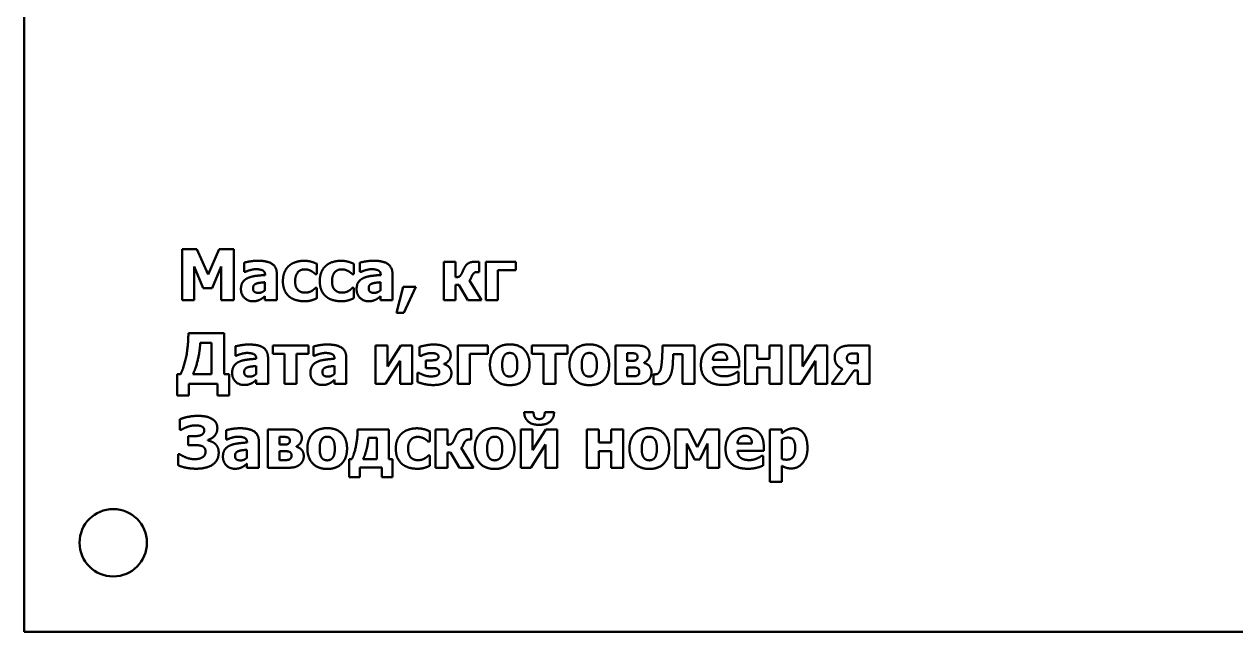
# Model space of a CAD drawing. Header units: millimetres. Extents: x 0 to 25230, y 0 to 17820.
# Drawn here: x 14855 to 15570, y 2191 to 2550 of the extents above; entities that cross this region are included whole.
import ezdxf

# ---------------------------------------------------------------- set-up
doc = ezdxf.new("R2010")
doc.units = ezdxf.units.MM
doc.header["$LTSCALE"] = 30
doc.layers.add('Видимый контур (ГОСТ)', color=7, linetype='Continuous', lineweight=50)

msp = doc.modelspace()

# ---------------------------------------------------------------- linework, layer by layer
at = {"layer": 'Видимый контур (ГОСТ)'}
for p, q in [((14855.299, 2941.356), (14855.299, 2191.356)), ((14948.411, 2416.874), (14957.09, 2416.874)), ((14948.411, 2386.874), (14948.411, 2416.874)), ((14957.09, 2416.874), (14963.752, 2402.068)), ((14963.752, 2402.068), (14970.364, 2416.874)), ((14970.364, 2416.874), (14979.043, 2416.874)), ((14979.043, 2416.874), (14979.043, 2386.874)), ((14985.048, 2403.551), (14985.048, 2409.021)), ((15053.265, 2403.551), (15053.265, 2409.021)), ((15102.739, 2409.507), (15109.789, 2409.507)), ((15102.739, 2386.874), (15102.739, 2409.507)), ((15109.789, 2409.507), (15109.789, 2400.415)), ((15123.719, 2409.507), (15123.719, 2403.478)), ((15127.609, 2409.507), (15145.283, 2409.507)), ((15127.609, 2386.874), (15127.609, 2409.507)), ((15145.283, 2409.507), (15145.283, 2404.548)), ((14955.51, 2406.76), (14955.51, 2386.874)), ((14960.956, 2393.924), (14955.51, 2406.76)), ((14971.556, 2406.76), (14966.11, 2393.924)), ((14971.556, 2386.874), (14971.556, 2406.76)), ((14985.656, 2403.551), (14985.048, 2403.551)), ((14997.374, 2401.728), (14997.374, 2401.849)), ((15004.327, 2402.263), (15004.327, 2386.874)), ((15027.957, 2402.263), (15027.058, 2402.263)), ((15027.957, 2408.292), (15027.957, 2402.263)), ((15049.716, 2402.263), (15048.816, 2402.263)), ((15049.716, 2408.292), (15049.716, 2402.263)), ((15053.873, 2403.551), (15053.265, 2403.551)), ((15065.591, 2401.728), (15065.591, 2401.849)), ((15072.544, 2402.263), (15072.544, 2386.874)), ((15123.719, 2403.478), (15122.358, 2403.478)), ((15134.659, 2404.548), (15134.659, 2386.874)), ((15145.283, 2404.548), (15134.659, 2404.548)), ((14997.325, 2392.781), (14997.325, 2397.473)), ((15065.543, 2392.781), (15065.543, 2397.473)), ((15074.975, 2379.434), (15078.938, 2394.799)), ((15078.938, 2394.799), (15086.329, 2394.799)), ((15086.329, 2394.799), (15079.278, 2379.434)), ((15109.789, 2395.844), (15109.789, 2386.874)), ((15111.612, 2395.844), (15109.789, 2395.844)), ((15116.961, 2386.874), (15111.612, 2395.844)), ((15117.885, 2398.519), (15125.081, 2386.874)), ((14966.11, 2393.924), (14960.956, 2393.924)), ((14997.325, 2386.874), (14997.325, 2389.28)), ((15027.058, 2394.07), (15027.957, 2394.07)), ((15027.957, 2394.07), (15027.957, 2388.016)), ((15048.816, 2394.07), (15049.716, 2394.07)), ((15049.716, 2394.07), (15049.716, 2388.016)), ((15065.543, 2386.874), (15065.543, 2389.28)), ((14955.51, 2386.874), (14948.411, 2386.874)), ((14979.043, 2386.874), (14971.556, 2386.874)), ((15004.327, 2386.874), (14997.325, 2386.874)), ((15072.544, 2386.874), (15065.543, 2386.874)), ((15109.789, 2386.874), (15102.739, 2386.874)), ((15125.081, 2386.874), (15116.961, 2386.874)), ((15134.659, 2386.874), (15127.609, 2386.874)), ((15079.278, 2379.434), (15074.975, 2379.434)), ((14952.131, 2367.479), (14973.306, 2367.479)), ((14973.306, 2367.479), (14973.306, 2343.241)), ((14965.769, 2361.766), (14959.181, 2361.766)), ((14965.769, 2343.241), (14965.769, 2361.766)), ((14979.846, 2354.157), (14979.846, 2359.627)), ((15001.872, 2360.113), (15022.925, 2360.113)), ((15001.872, 2355.202), (15001.872, 2360.113)), ((15022.925, 2360.113), (15022.925, 2355.202)), ((15026.013, 2354.157), (15026.013, 2359.627)), ((15062.601, 2360.113), (15069.53, 2360.113)), ((15062.601, 2337.479), (15062.601, 2360.113)), ((15069.53, 2347.812), (15077.455, 2360.113)), ((15069.53, 2360.113), (15069.53, 2347.812)), ((15077.455, 2360.113), (15084.092, 2360.113)), ((15084.092, 2360.113), (15084.092, 2337.479)), ((15088.492, 2353.987), (15088.492, 2359.359)), ((15111.126, 2360.113), (15128.8, 2360.113)), ((15111.126, 2337.479), (15111.126, 2360.113)), ((15128.8, 2360.113), (15128.8, 2355.154)), ((15154.667, 2360.113), (15175.721, 2360.113)), ((15154.667, 2355.202), (15154.667, 2360.113)), ((15175.721, 2360.113), (15175.721, 2355.202)), ((15204.068, 2360.113), (15215.883, 2360.113)), ((15204.068, 2337.479), (15204.068, 2360.113)), ((15231.88, 2360.113), (15250.745, 2360.113)), ((15250.745, 2360.113), (15250.745, 2337.479)), ((15280.648, 2360.113), (15287.698, 2360.113)), ((15280.648, 2337.479), (15280.648, 2360.113)), ((15287.698, 2360.113), (15287.698, 2352.285)), ((15294.992, 2360.113), (15302.042, 2360.113)), ((15294.992, 2352.285), (15294.992, 2360.113)), ((15302.042, 2360.113), (15302.042, 2337.479)), ((15307.439, 2360.113), (15314.368, 2360.113)), ((15307.439, 2337.479), (15307.439, 2360.113)), ((15314.368, 2347.812), (15322.293, 2360.113)), ((15314.368, 2360.113), (15314.368, 2347.812)), ((15322.293, 2360.113), (15328.93, 2360.113)), ((15328.93, 2360.113), (15328.93, 2337.479)), ((15342.107, 2360.113), (15354.043, 2360.113)), ((15354.043, 2360.113), (15354.043, 2337.479)), ((14980.453, 2354.157), (14979.846, 2354.157)), ((14992.171, 2352.334), (14992.171, 2352.455)), ((14999.124, 2352.868), (14999.124, 2337.479)), ((15008.873, 2355.202), (15001.872, 2355.202)), ((15008.873, 2337.479), (15008.873, 2355.202)), ((15015.923, 2355.202), (15015.923, 2337.479)), ((15022.925, 2355.202), (15015.923, 2355.202)), ((15026.62, 2354.157), (15026.013, 2354.157)), ((15038.338, 2352.334), (15038.338, 2352.455)), ((15045.291, 2352.868), (15045.291, 2337.479)), ((15089.246, 2353.987), (15088.492, 2353.987)), ((15118.176, 2355.154), (15118.176, 2337.479)), ((15128.8, 2355.154), (15118.176, 2355.154)), ((15161.669, 2355.202), (15154.667, 2355.202)), ((15161.669, 2337.479), (15161.669, 2355.202)), ((15168.719, 2355.202), (15168.719, 2337.479)), ((15175.721, 2355.202), (15168.719, 2355.202)), ((15213.987, 2355.616), (15211.069, 2355.616)), ((15211.069, 2355.616), (15211.069, 2351.094)), ((15243.695, 2355.129), (15238.152, 2355.129)), ((15243.695, 2337.479), (15243.695, 2355.129)), ((15261.515, 2351.701), (15270.073, 2351.701)), ((15287.698, 2352.285), (15294.992, 2352.285)), ((15346.993, 2355.421), (15343.76, 2355.421)), ((15346.993, 2349.757), (15346.993, 2355.421)), ((14992.123, 2343.387), (14992.123, 2348.079)), ((15038.29, 2343.387), (15038.29, 2348.079)), ((15077.163, 2351.215), (15068.509, 2337.479)), ((15077.163, 2337.479), (15077.163, 2351.215)), ((15092.309, 2351.385), (15094.327, 2351.385)), ((15092.309, 2346.888), (15092.309, 2351.385)), ((15094.959, 2346.888), (15092.309, 2346.888)), ((15102.909, 2349.343), (15102.909, 2349.149)), ((15211.069, 2351.094), (15214.108, 2351.094)), ((15214.862, 2347.204), (15211.069, 2347.204)), ((15211.069, 2347.204), (15211.069, 2342.001)), ((15220.988, 2350.073), (15220.988, 2349.854)), ((15277.026, 2347.447), (15261.539, 2347.447)), ((15275.859, 2344.578), (15276.612, 2344.578)), ((15276.612, 2344.578), (15276.612, 2338.744)), ((15277.026, 2350), (15277.026, 2347.447)), ((15287.698, 2347.18), (15287.698, 2337.479)), ((15294.992, 2347.18), (15287.698, 2347.18)), ((15294.992, 2337.479), (15294.992, 2347.18)), ((15322.001, 2351.215), (15313.346, 2337.479)), ((15322.001, 2337.479), (15322.001, 2351.215)), ((15331.58, 2337.479), (15338.047, 2346.329)), ((15344.902, 2345.332), (15339.457, 2337.479)), ((15343.881, 2349.757), (15346.993, 2349.757)), ((15346.993, 2345.332), (15344.902, 2345.332)), ((15346.993, 2337.479), (15346.993, 2345.332)), ((14945.543, 2343.241), (14947.56, 2343.241)), ((14945.543, 2330.599), (14945.543, 2343.241)), ((14952.423, 2337.577), (14952.423, 2330.599)), ((14969.246, 2337.577), (14952.423, 2337.577)), ((14954.854, 2343.241), (14965.769, 2343.241)), ((14969.246, 2330.599), (14969.246, 2337.577)), ((14973.306, 2343.241), (14976.126, 2343.241)), ((14976.126, 2343.241), (14976.126, 2330.599)), ((14992.123, 2337.479), (14992.123, 2339.886)), ((14999.124, 2337.479), (14992.123, 2337.479)), ((15015.923, 2337.479), (15008.873, 2337.479)), ((15038.29, 2337.479), (15038.29, 2339.886)), ((15045.291, 2337.479), (15038.29, 2337.479)), ((15068.509, 2337.479), (15062.601, 2337.479)), ((15084.092, 2337.479), (15077.163, 2337.479)), ((15087.374, 2344.043), (15088.128, 2344.043)), ((15087.374, 2338.598), (15087.374, 2344.043)), ((15118.176, 2337.479), (15111.126, 2337.479)), ((15168.719, 2337.479), (15161.669, 2337.479)), ((15216.466, 2337.479), (15204.068, 2337.479)), ((15211.069, 2342.001), (15214.983, 2342.001)), ((15226.556, 2343.193), (15226.75, 2343.193)), ((15226.556, 2337.479), (15226.556, 2343.193)), ((15250.745, 2337.479), (15243.695, 2337.479)), ((15287.698, 2337.479), (15280.648, 2337.479)), ((15302.042, 2337.479), (15294.992, 2337.479)), ((15313.346, 2337.479), (15307.439, 2337.479)), ((15328.93, 2337.479), (15322.001, 2337.479)), ((15339.457, 2337.479), (15331.58, 2337.479)), ((15354.043, 2337.479), (15346.993, 2337.479)), ((14952.423, 2330.599), (14945.543, 2330.599)), ((14976.126, 2330.599), (14969.246, 2330.599)), ((14947.147, 2310.451), (14947.147, 2316.699)), ((15150.267, 2320.759), (15155.761, 2320.759)), ((15162.374, 2320.759), (15167.868, 2320.759)), ((14947.852, 2310.451), (14947.147, 2310.451)), ((14974.424, 2304.763), (14974.424, 2310.233)), ((14998.93, 2310.719), (15010.745, 2310.719)), ((14998.93, 2288.085), (14998.93, 2310.719)), ((15051.953, 2310.719), (15070.356, 2310.719)), ((15070.356, 2310.719), (15070.356, 2293.166)), ((15094.57, 2309.503), (15094.57, 2303.474)), ((15097.925, 2310.719), (15104.975, 2310.719)), ((15097.925, 2288.085), (15097.925, 2310.719)), ((15104.975, 2310.719), (15104.975, 2301.627)), ((15118.906, 2310.719), (15118.906, 2304.69)), ((15148.249, 2310.719), (15155.178, 2310.719)), ((15148.249, 2288.085), (15148.249, 2310.719)), ((15155.178, 2298.417), (15163.103, 2310.719)), ((15155.178, 2310.719), (15155.178, 2298.417)), ((15163.103, 2310.719), (15169.74, 2310.719)), ((15169.74, 2310.719), (15169.74, 2288.085)), ((15187.22, 2310.719), (15194.27, 2310.719)), ((15187.22, 2288.085), (15187.22, 2310.719)), ((15194.27, 2310.719), (15194.27, 2302.891)), ((15201.564, 2310.719), (15208.614, 2310.719)), ((15201.564, 2302.891), (15201.564, 2310.719)), ((15208.614, 2310.719), (15208.614, 2288.085)), ((15239.465, 2310.719), (15247.147, 2310.719)), ((15239.465, 2288.085), (15239.465, 2310.719)), ((15247.147, 2310.719), (15252.374, 2300.241)), ((15252.374, 2300.241), (15257.601, 2310.719)), ((15257.601, 2310.719), (15265.283, 2310.719)), ((15265.283, 2310.719), (15265.283, 2288.085)), ((15295.186, 2310.719), (15302.236, 2310.719)), ((15295.186, 2279.795), (15295.186, 2310.719)), ((15302.236, 2310.719), (15302.236, 2308.336)), ((14951.936, 2306.732), (14956.045, 2306.732)), ((14951.936, 2301.383), (14951.936, 2306.732)), ((14963.557, 2304.495), (14963.557, 2304.204)), ((14975.032, 2304.763), (14974.424, 2304.763)), ((14986.75, 2302.939), (14986.75, 2303.061)), ((14993.703, 2303.474), (14993.703, 2288.085)), ((15008.849, 2306.221), (15005.932, 2306.221)), ((15005.932, 2306.221), (15005.932, 2301.699)), ((15005.932, 2301.699), (15008.97, 2301.699)), ((15063.355, 2305.735), (15058.371, 2305.735)), ((15063.355, 2293.166), (15063.355, 2305.735)), ((15094.57, 2303.474), (15093.671, 2303.474)), ((15118.906, 2304.69), (15117.544, 2304.69)), ((15162.812, 2301.821), (15154.157, 2288.085)), ((15162.812, 2288.085), (15162.812, 2301.821)), ((15194.27, 2302.891), (15201.564, 2302.891)), ((15246.199, 2302.283), (15246.199, 2288.085)), ((15250.794, 2292.85), (15246.199, 2302.283)), ((15258.355, 2302.283), (15253.76, 2292.85)), ((15258.355, 2288.085), (15258.355, 2302.283)), ((15276.053, 2302.307), (15284.611, 2302.307)), ((15302.236, 2304.617), (15302.236, 2293.263)), ((14946.15, 2296.157), (14946.831, 2296.157)), ((14946.15, 2289.447), (14946.15, 2296.157)), ((14956.239, 2301.383), (14951.936, 2301.383)), ((14986.701, 2293.993), (14986.701, 2298.685)), ((15009.724, 2297.81), (15005.932, 2297.81)), ((15005.932, 2297.81), (15005.932, 2292.607)), ((15015.851, 2300.678), (15015.851, 2300.46)), ((15093.671, 2295.281), (15094.57, 2295.281)), ((15094.57, 2295.281), (15094.57, 2289.228)), ((15104.975, 2297.056), (15104.975, 2288.085)), ((15106.799, 2297.056), (15104.975, 2297.056)), ((15112.147, 2288.085), (15106.799, 2297.056)), ((15113.071, 2299.73), (15120.267, 2288.085)), ((15194.27, 2297.785), (15194.27, 2288.085)), ((15201.564, 2297.785), (15194.27, 2297.785)), ((15201.564, 2288.085), (15201.564, 2297.785)), ((15291.564, 2298.053), (15276.077, 2298.053)), ((15290.397, 2295.184), (15291.15, 2295.184)), ((15291.15, 2295.184), (15291.15, 2289.349)), ((15291.564, 2300.605), (15291.564, 2298.053)), ((14986.701, 2288.085), (14986.701, 2290.492)), ((14993.703, 2288.085), (14986.701, 2288.085)), ((15011.329, 2288.085), (14998.93, 2288.085)), ((15005.932, 2292.607), (15009.846, 2292.607)), ((15046.945, 2293.166), (15048.573, 2293.166)), ((15046.945, 2282.494), (15046.945, 2293.166)), ((15053.217, 2288.158), (15053.217, 2282.494)), ((15066.321, 2288.158), (15053.217, 2288.158)), ((15055.21, 2293.166), (15063.355, 2293.166)), ((15066.321, 2282.494), (15066.321, 2288.158)), ((15070.356, 2293.166), (15072.593, 2293.166)), ((15072.593, 2293.166), (15072.593, 2282.494)), ((15104.975, 2288.085), (15097.925, 2288.085)), ((15120.267, 2288.085), (15112.147, 2288.085)), ((15154.157, 2288.085), (15148.249, 2288.085)), ((15169.74, 2288.085), (15162.812, 2288.085)), ((15194.27, 2288.085), (15187.22, 2288.085)), ((15208.614, 2288.085), (15201.564, 2288.085)), ((15246.199, 2288.085), (15239.465, 2288.085)), ((15253.76, 2292.85), (15250.794, 2292.85)), ((15265.283, 2288.085), (15258.355, 2288.085)), ((15302.236, 2289.228), (15302.236, 2279.795)), ((15053.217, 2282.494), (15046.945, 2282.494)), ((15072.593, 2282.494), (15066.321, 2282.494)), ((15302.236, 2279.795), (15295.186, 2279.795)), ((14855.299, 2191.356), (15792.799, 2191.356))]:
    msp.add_line(p, q, dxfattribs=at)
msp.add_circle((14907.799, 2243.856), 19.875, dxfattribs=at)
for points in [[(14985.048, 2409.021), (14986.094, 2409.313), (14990.761, 2410.139), (14993.144, 2410.139)], [(14993.144, 2410.139), (14998.979, 2410.139), (15004.327, 2406.25), (15004.327, 2402.263)], [(15011.718, 2407.344), (15013.395, 2408.754), (15017.966, 2410.115), (15020.445, 2410.115)], [(15020.445, 2410.115), (15022.317, 2410.115), (15026.061, 2409.24), (15027.957, 2408.292)], [(15033.476, 2407.344), (15035.154, 2408.754), (15039.724, 2410.115), (15042.204, 2410.115)], [(15042.204, 2410.115), (15044.076, 2410.115), (15047.82, 2409.24), (15049.716, 2408.292)], [(15053.265, 2409.021), (15054.311, 2409.313), (15058.979, 2410.139), (15061.361, 2410.139)], [(15061.361, 2410.139), (15067.196, 2410.139), (15072.544, 2406.25), (15072.544, 2402.263)], [(15114.797, 2405.666), (15115.867, 2407.903), (15118.979, 2409.556), (15121.215, 2409.556)], [(15121.215, 2409.556), (15122.017, 2409.556), (15123.428, 2409.507), (15123.719, 2409.507)], [(14991.831, 2405.156), (14990.591, 2405.156), (14987.236, 2404.256), (14985.656, 2403.551)], [(14987.066, 2399.88), (14988.987, 2400.804), (14994.311, 2401.533), (14997.374, 2401.728)], [(14997.374, 2401.849), (14997.374, 2403.721), (14994.603, 2405.156), (14991.831, 2405.156)], [(15007.901, 2398.081), (15007.901, 2401.339), (15009.943, 2405.885), (15011.718, 2407.344)], [(15020.786, 2405.058), (15018.087, 2405.058), (15015.121, 2401.29), (15015.121, 2398.081)], [(15024.675, 2404.037), (15023.898, 2404.475), (15021.977, 2405.058), (15020.786, 2405.058)], [(15027.058, 2402.263), (15026.62, 2402.676), (15025.405, 2403.648), (15024.675, 2404.037)], [(15029.659, 2398.081), (15029.659, 2401.339), (15031.701, 2405.885), (15033.476, 2407.344)], [(15042.544, 2405.058), (15039.846, 2405.058), (15036.88, 2401.29), (15036.88, 2398.081)], [(15046.434, 2404.037), (15045.656, 2404.475), (15043.735, 2405.058), (15042.544, 2405.058)], [(15048.816, 2402.263), (15048.379, 2402.676), (15047.163, 2403.648), (15046.434, 2404.037)], [(15060.048, 2405.156), (15058.808, 2405.156), (15055.453, 2404.256), (15053.873, 2403.551)], [(15055.283, 2399.88), (15057.204, 2400.804), (15062.528, 2401.533), (15065.591, 2401.728)], [(15065.591, 2401.849), (15065.591, 2403.721), (15062.82, 2405.156), (15060.048, 2405.156)], [(15109.789, 2400.415), (15111.272, 2400.439), (15112.731, 2401.266), (15113.606, 2403.041)], [(15113.606, 2403.041), (15113.898, 2403.648), (15114.53, 2405.107), (15114.797, 2405.666)], [(15120.291, 2402.579), (15119.927, 2402.165), (15119.538, 2401.363), (15119.343, 2400.974)], [(15122.358, 2403.478), (15121.701, 2403.478), (15120.68, 2402.968), (15120.291, 2402.579)], [(14983.152, 2393.365), (14983.152, 2395.869), (14985.17, 2398.981), (14987.066, 2399.88)], [(14992.244, 2396.647), (14991.296, 2396.331), (14990.275, 2395.018), (14990.275, 2393.948)], [(14997.325, 2397.473), (14995.526, 2397.303), (14993.314, 2397.036), (14992.244, 2396.647)], [(15011.475, 2389.135), (15009.797, 2390.618), (15007.901, 2395.066), (15007.901, 2398.081)], [(15015.121, 2398.081), (15015.121, 2394.677), (15018.282, 2391.323), (15020.907, 2391.323)], [(15033.233, 2389.135), (15031.556, 2390.618), (15029.659, 2395.066), (15029.659, 2398.081)], [(15036.88, 2398.081), (15036.88, 2394.677), (15040.04, 2391.323), (15042.666, 2391.323)], [(15051.369, 2393.365), (15051.369, 2395.869), (15053.387, 2398.981), (15055.283, 2399.88)], [(15060.462, 2396.647), (15059.513, 2396.331), (15058.492, 2395.018), (15058.492, 2393.948)], [(15065.543, 2397.473), (15063.744, 2397.303), (15061.531, 2397.036), (15060.462, 2396.647)], [(15119.343, 2400.974), (15118.881, 2399.904), (15118.444, 2398.956), (15117.885, 2398.519)], [(14990.129, 2386.266), (14987.115, 2386.266), (14983.152, 2390.301), (14983.152, 2393.365)], [(14994.481, 2387.214), (14993.533, 2386.752), (14991.734, 2386.266), (14990.129, 2386.266)], [(14990.275, 2393.948), (14990.275, 2392.368), (14992.001, 2391.177), (14993.679, 2391.177)], [(14993.679, 2391.177), (14994.603, 2391.177), (14996.547, 2392.028), (14997.325, 2392.781)], [(14997.325, 2389.28), (14996.596, 2388.673), (14995.453, 2387.7), (14994.481, 2387.214)], [(15020.64, 2386.266), (15017.844, 2386.266), (15013.201, 2387.676), (15011.475, 2389.135)], [(15020.907, 2391.323), (15022.244, 2391.323), (15024.238, 2391.93), (15024.967, 2392.368)], [(15027.957, 2388.016), (15027.35, 2387.749), (15025.769, 2387.068), (15024.943, 2386.849)], [(15024.967, 2392.368), (15025.672, 2392.781), (15026.693, 2393.705), (15027.058, 2394.07)], [(15042.398, 2386.266), (15039.603, 2386.266), (15034.959, 2387.676), (15033.233, 2389.135)], [(15042.666, 2391.323), (15044.003, 2391.323), (15045.996, 2391.93), (15046.726, 2392.368)], [(15049.716, 2388.016), (15049.108, 2387.749), (15047.528, 2387.068), (15046.701, 2386.849)], [(15046.726, 2392.368), (15047.431, 2392.781), (15048.452, 2393.705), (15048.816, 2394.07)], [(15058.346, 2386.266), (15055.332, 2386.266), (15051.369, 2390.301), (15051.369, 2393.365)], [(15062.698, 2387.214), (15061.75, 2386.752), (15059.951, 2386.266), (15058.346, 2386.266)], [(15058.492, 2393.948), (15058.492, 2392.368), (15060.218, 2391.177), (15061.896, 2391.177)], [(15061.896, 2391.177), (15062.82, 2391.177), (15064.765, 2392.028), (15065.543, 2392.781)], [(15065.543, 2389.28), (15064.813, 2388.673), (15063.671, 2387.7), (15062.698, 2387.214)], [(15024.943, 2386.849), (15023.922, 2386.558), (15022.123, 2386.266), (15020.64, 2386.266)], [(15046.701, 2386.849), (15045.68, 2386.558), (15043.881, 2386.266), (15042.398, 2386.266)], [(14947.56, 2343.241), (14949.675, 2347.641), (14952.131, 2360.21), (14952.131, 2367.479)], [(14959.181, 2361.766), (14958.792, 2356.321), (14956.556, 2346.815), (14954.854, 2343.241)], [(14979.846, 2359.627), (14980.891, 2359.919), (14985.559, 2360.745), (14987.941, 2360.745)], [(14987.941, 2360.745), (14993.776, 2360.745), (14999.124, 2356.855), (14999.124, 2352.868)], [(15026.013, 2359.627), (15027.058, 2359.919), (15031.726, 2360.745), (15034.108, 2360.745)], [(15034.108, 2360.745), (15039.943, 2360.745), (15045.291, 2356.855), (15045.291, 2352.868)], [(15088.492, 2359.359), (15089.635, 2359.724), (15094.473, 2360.745), (15096.734, 2360.745)], [(15096.734, 2360.745), (15098.776, 2360.745), (15102.204, 2360.137), (15103.735, 2359.384)], [(15103.735, 2359.384), (15105.145, 2358.654), (15106.872, 2356.248), (15106.872, 2354.497)], [(15130.04, 2348.784), (15130.04, 2354.424), (15136.191, 2360.818), (15141.734, 2360.818)], [(15141.734, 2360.818), (15147.277, 2360.818), (15153.403, 2354.4), (15153.403, 2348.784)], [(15176.961, 2348.784), (15176.961, 2354.424), (15183.111, 2360.818), (15188.654, 2360.818)], [(15188.654, 2360.818), (15194.197, 2360.818), (15200.324, 2354.4), (15200.324, 2348.784)], [(15215.883, 2360.113), (15218.363, 2360.113), (15220.697, 2359.797), (15221.815, 2359.165)], [(15221.815, 2359.165), (15223.006, 2358.533), (15224.173, 2356.393), (15224.173, 2354.911)], [(15231.588, 2352.771), (15231.685, 2354.351), (15231.831, 2358.29), (15231.88, 2360.113)], [(15254.489, 2348.663), (15254.489, 2354.205), (15260.859, 2360.818), (15266.596, 2360.818)], [(15266.596, 2360.818), (15271.774, 2360.818), (15277.026, 2355.202), (15277.026, 2350)], [(15333.428, 2353.257), (15333.428, 2355.129), (15334.886, 2357.682), (15336.15, 2358.582)], [(15336.15, 2358.582), (15337.244, 2359.335), (15340.259, 2360.113), (15342.107, 2360.113)], [(14986.628, 2355.761), (14985.389, 2355.761), (14982.034, 2354.862), (14980.453, 2354.157)], [(14981.863, 2350.486), (14983.784, 2351.41), (14989.108, 2352.139), (14992.171, 2352.334)], [(14992.171, 2352.455), (14992.171, 2354.327), (14989.4, 2355.761), (14986.628, 2355.761)], [(15032.795, 2355.761), (15031.556, 2355.761), (15028.201, 2354.862), (15026.62, 2354.157)], [(15028.03, 2350.486), (15029.951, 2351.41), (15035.275, 2352.139), (15038.338, 2352.334)], [(15038.338, 2352.455), (15038.338, 2354.327), (15035.567, 2355.761), (15032.795, 2355.761)], [(15095.445, 2355.688), (15093.962, 2355.688), (15090.607, 2354.716), (15089.246, 2353.987)], [(15094.327, 2351.385), (15095.105, 2351.385), (15097.269, 2351.434), (15097.925, 2351.629)], [(15098.241, 2355.275), (15097.706, 2355.494), (15096.248, 2355.688), (15095.445, 2355.688)], [(15097.925, 2351.629), (15098.752, 2351.847), (15099.675, 2352.674), (15099.675, 2353.573)], [(15099.675, 2353.573), (15099.675, 2354.23), (15098.898, 2355.056), (15098.241, 2355.275)], [(15106.872, 2354.497), (15106.872, 2352.698), (15104.562, 2349.829), (15102.909, 2349.343)], [(15138.598, 2354.351), (15137.99, 2353.573), (15137.261, 2350.826), (15137.261, 2348.735)], [(15141.734, 2355.761), (15140.761, 2355.761), (15139.23, 2355.178), (15138.598, 2354.351)], [(15144.943, 2354.254), (15144.311, 2355.105), (15142.731, 2355.761), (15141.734, 2355.761)], [(15146.183, 2348.735), (15146.183, 2350.753), (15145.526, 2353.452), (15144.943, 2354.254)], [(15185.518, 2354.351), (15184.91, 2353.573), (15184.181, 2350.826), (15184.181, 2348.735)], [(15188.654, 2355.761), (15187.682, 2355.761), (15186.15, 2355.178), (15185.518, 2354.351)], [(15191.863, 2354.254), (15191.231, 2355.105), (15189.651, 2355.761), (15188.654, 2355.761)], [(15193.103, 2348.735), (15193.103, 2350.753), (15192.447, 2353.452), (15191.863, 2354.254)], [(15217.123, 2353.306), (15217.123, 2354.594), (15215.616, 2355.616), (15213.987, 2355.616)], [(15214.108, 2351.094), (15215.567, 2351.094), (15217.123, 2352.261), (15217.123, 2353.306)], [(15224.173, 2354.911), (15224.173, 2353.233), (15222.35, 2350.729), (15220.988, 2350.073)], [(15229.278, 2343.703), (15230.664, 2345.113), (15231.466, 2349.854), (15231.588, 2352.771)], [(15238.152, 2355.129), (15238.103, 2353.671), (15238.03, 2351.896), (15237.982, 2350.802)], [(15266.037, 2356.296), (15263.97, 2356.296), (15261.637, 2353.817), (15261.515, 2351.701)], [(15270.073, 2351.701), (15270.024, 2353.938), (15268.055, 2356.296), (15266.037, 2356.296)], [(15338.047, 2346.329), (15335.64, 2347.447), (15333.428, 2350.607), (15333.428, 2353.257)], [(15343.76, 2355.421), (15342.277, 2355.421), (15340.624, 2354.06), (15340.624, 2352.771)], [(15340.624, 2352.771), (15340.624, 2351.167), (15342.277, 2349.757), (15343.881, 2349.757)], [(14977.949, 2343.97), (14977.949, 2346.475), (14979.967, 2349.586), (14981.863, 2350.486)], [(14987.042, 2347.252), (14986.094, 2346.936), (14985.073, 2345.624), (14985.073, 2344.554)], [(14985.073, 2344.554), (14985.073, 2342.974), (14986.799, 2341.782), (14988.476, 2341.782)], [(14992.123, 2348.079), (14990.324, 2347.909), (14988.111, 2347.641), (14987.042, 2347.252)], [(15024.116, 2343.97), (15024.116, 2346.475), (15026.134, 2349.586), (15028.03, 2350.486)], [(15033.209, 2347.252), (15032.261, 2346.936), (15031.239, 2345.624), (15031.239, 2344.554)], [(15031.239, 2344.554), (15031.239, 2342.974), (15032.966, 2341.782), (15034.643, 2341.782)], [(15038.29, 2348.079), (15036.491, 2347.909), (15034.278, 2347.641), (15033.209, 2347.252)], [(15098.606, 2346.547), (15097.901, 2346.791), (15096.029, 2346.888), (15094.959, 2346.888)], [(15098.533, 2342.342), (15099.384, 2342.706), (15100.113, 2343.679), (15100.113, 2344.457)], [(15100.113, 2344.457), (15100.113, 2345.308), (15099.311, 2346.304), (15098.606, 2346.547)], [(15102.909, 2349.149), (15105, 2348.565), (15107.309, 2345.842), (15107.309, 2343.898)], [(15141.734, 2336.774), (15136.191, 2336.774), (15130.04, 2343.193), (15130.04, 2348.784)], [(15137.261, 2348.735), (15137.261, 2346.669), (15137.941, 2344.116), (15138.5, 2343.338)], [(15153.403, 2348.784), (15153.403, 2343.193), (15147.301, 2336.774), (15141.734, 2336.774)], [(15144.919, 2343.29), (15145.526, 2344.141), (15146.183, 2346.596), (15146.183, 2348.735)], [(15188.654, 2336.774), (15183.111, 2336.774), (15176.961, 2343.193), (15176.961, 2348.784)], [(15184.181, 2348.735), (15184.181, 2346.669), (15184.862, 2344.116), (15185.421, 2343.338)], [(15200.324, 2348.784), (15200.324, 2343.193), (15194.222, 2336.774), (15188.654, 2336.774)], [(15191.839, 2343.29), (15192.447, 2344.141), (15193.103, 2346.596), (15193.103, 2348.735)], [(15218.144, 2344.53), (15218.144, 2346.013), (15216.491, 2347.204), (15214.862, 2347.204)], [(15214.983, 2342.001), (15216.466, 2342.001), (15218.144, 2343.363), (15218.144, 2344.53)], [(15220.988, 2349.854), (15222.86, 2349.392), (15225.34, 2346.572), (15225.34, 2344.311)], [(15225.34, 2344.311), (15225.34, 2342.682), (15224.051, 2340.154), (15222.957, 2339.303)], [(15237.982, 2350.802), (15237.86, 2347.544), (15237.034, 2343.46), (15236.426, 2342.147)], [(15267.739, 2336.872), (15261.321, 2336.872), (15254.489, 2342.998), (15254.489, 2348.663)], [(15261.539, 2347.447), (15261.637, 2345.867), (15262.779, 2343.776), (15263.703, 2343.144)], [(15273.063, 2342.974), (15273.938, 2343.338), (15275.397, 2344.238), (15275.859, 2344.578)], [(14984.927, 2336.872), (14981.912, 2336.872), (14977.949, 2340.907), (14977.949, 2343.97)], [(14989.278, 2337.82), (14988.33, 2337.358), (14986.531, 2336.872), (14984.927, 2336.872)], [(14988.476, 2341.782), (14989.4, 2341.782), (14991.345, 2342.633), (14992.123, 2343.387)], [(14992.123, 2339.886), (14991.393, 2339.278), (14990.251, 2338.306), (14989.278, 2337.82)], [(15031.094, 2336.872), (15028.079, 2336.872), (15024.116, 2340.907), (15024.116, 2343.97)], [(15035.445, 2337.82), (15034.497, 2337.358), (15032.698, 2336.872), (15031.094, 2336.872)], [(15034.643, 2341.782), (15035.567, 2341.782), (15037.512, 2342.633), (15038.29, 2343.387)], [(15038.29, 2339.886), (15037.56, 2339.278), (15036.418, 2338.306), (15035.445, 2337.82)], [(15096.564, 2336.847), (15093.792, 2336.847), (15089.319, 2337.893), (15087.374, 2338.598)], [(15088.128, 2344.043), (15089.635, 2343.144), (15093.33, 2341.904), (15095.227, 2341.904)], [(15095.227, 2341.904), (15095.932, 2341.904), (15097.949, 2342.099), (15098.533, 2342.342)], [(15104.003, 2338.355), (15102.544, 2337.577), (15098.752, 2336.847), (15096.564, 2336.847)], [(15107.309, 2343.898), (15107.309, 2341.928), (15105.51, 2339.181), (15104.003, 2338.355)], [(15138.5, 2343.338), (15139.06, 2342.56), (15140.761, 2341.831), (15141.782, 2341.831)], [(15141.782, 2341.831), (15142.633, 2341.831), (15144.384, 2342.56), (15144.919, 2343.29)], [(15185.421, 2343.338), (15185.98, 2342.56), (15187.682, 2341.831), (15188.703, 2341.831)], [(15188.703, 2341.831), (15189.554, 2341.831), (15191.304, 2342.56), (15191.839, 2343.29)], [(15222.957, 2339.303), (15221.596, 2338.233), (15218.557, 2337.479), (15216.466, 2337.479)], [(15229.449, 2337.334), (15228.525, 2337.334), (15226.726, 2337.479), (15226.556, 2337.479)], [(15226.75, 2343.193), (15226.847, 2343.193), (15227.212, 2343.144), (15227.406, 2343.144)], [(15227.406, 2343.144), (15227.893, 2343.144), (15228.938, 2343.363), (15229.278, 2343.703)], [(15233.8, 2338.719), (15233.095, 2338.111), (15230.518, 2337.334), (15229.449, 2337.334)], [(15236.426, 2342.147), (15235.818, 2340.834), (15234.554, 2339.376), (15233.8, 2338.719)], [(15263.703, 2343.144), (15264.603, 2342.512), (15267.034, 2341.977), (15268.468, 2341.977)], [(15273.063, 2337.528), (15271.92, 2337.212), (15269.489, 2336.872), (15267.739, 2336.872)], [(15268.468, 2341.977), (15269.684, 2341.977), (15272.066, 2342.512), (15273.063, 2342.974)], [(15276.612, 2338.744), (15275.737, 2338.403), (15274.327, 2337.82), (15273.063, 2337.528)], [(14947.147, 2316.699), (14948.46, 2317.234), (14954.392, 2318.669), (14957.65, 2318.669)], [(14957.65, 2318.669), (14963.46, 2318.669), (14969.222, 2314.827), (14969.222, 2311.4)], [(15159.068, 2313.369), (15154.667, 2313.369), (15150.267, 2317.502), (15150.267, 2320.759)], [(15155.761, 2320.759), (15155.81, 2318.766), (15157.244, 2316.772), (15159.068, 2316.772)], [(15159.068, 2316.772), (15160.891, 2316.772), (15162.325, 2318.742), (15162.374, 2320.759)], [(15167.868, 2320.759), (15167.868, 2317.477), (15163.468, 2313.369), (15159.068, 2313.369)], [(14951.256, 2312.056), (14950.162, 2311.667), (14948.338, 2310.695), (14947.852, 2310.451)], [(14956.215, 2313.053), (14954.854, 2313.053), (14952.423, 2312.494), (14951.256, 2312.056)], [(14956.045, 2306.732), (14958.865, 2306.732), (14961.491, 2308.458), (14961.491, 2310.16)], [(14961.491, 2310.16), (14961.491, 2311.691), (14958.622, 2313.053), (14956.215, 2313.053)], [(14969.222, 2311.4), (14969.222, 2308.823), (14966.061, 2305.127), (14963.557, 2304.495)], [(14974.424, 2310.233), (14975.47, 2310.524), (14980.137, 2311.351), (14982.52, 2311.351)], [(14982.52, 2311.351), (14988.355, 2311.351), (14993.703, 2307.461), (14993.703, 2303.474)], [(15010.745, 2310.719), (15013.225, 2310.719), (15015.559, 2310.403), (15016.677, 2309.771)], [(15016.677, 2309.771), (15017.868, 2309.139), (15019.035, 2306.999), (15019.035, 2305.516)], [(15022.366, 2299.39), (15022.366, 2305.03), (15028.517, 2311.424), (15034.06, 2311.424)], [(15034.06, 2311.424), (15039.603, 2311.424), (15045.729, 2305.006), (15045.729, 2299.39)], [(15048.573, 2293.166), (15050.105, 2296.351), (15051.953, 2305.541), (15051.953, 2310.719)], [(15074.513, 2299.293), (15074.513, 2302.55), (15076.556, 2307.097), (15078.33, 2308.555)], [(15078.33, 2308.555), (15080.008, 2309.965), (15084.578, 2311.327), (15087.058, 2311.327)], [(15087.058, 2311.327), (15088.93, 2311.327), (15092.674, 2310.451), (15094.57, 2309.503)], [(15109.983, 2306.878), (15111.053, 2309.114), (15114.165, 2310.768), (15116.402, 2310.768)], [(15116.402, 2310.768), (15117.204, 2310.768), (15118.614, 2310.719), (15118.906, 2310.719)], [(15121.142, 2299.39), (15121.142, 2305.03), (15127.293, 2311.424), (15132.836, 2311.424)], [(15132.836, 2311.424), (15138.379, 2311.424), (15144.505, 2305.006), (15144.505, 2299.39)], [(15212.358, 2299.39), (15212.358, 2305.03), (15218.509, 2311.424), (15224.051, 2311.424)], [(15224.051, 2311.424), (15229.594, 2311.424), (15235.721, 2305.006), (15235.721, 2299.39)], [(15269.027, 2299.268), (15269.027, 2304.811), (15275.397, 2311.424), (15281.134, 2311.424)], [(15281.134, 2311.424), (15286.312, 2311.424), (15291.564, 2305.808), (15291.564, 2300.605)], [(15302.236, 2308.336), (15303.792, 2309.674), (15307.001, 2311.327), (15309.116, 2311.327)], [(15309.116, 2311.327), (15313.055, 2311.327), (15317.358, 2305.079), (15317.358, 2299.706)], [(14963.557, 2304.204), (14964.481, 2304.033), (14966.936, 2303.037), (14967.812, 2302.283)], [(14967.812, 2302.283), (14968.808, 2301.408), (14970.024, 2298.855), (14970.024, 2297.032)], [(14981.207, 2306.367), (14979.967, 2306.367), (14976.612, 2305.468), (14975.032, 2304.763)], [(14976.442, 2301.092), (14978.363, 2302.015), (14983.687, 2302.745), (14986.75, 2302.939)], [(14986.75, 2303.061), (14986.75, 2304.933), (14983.979, 2306.367), (14981.207, 2306.367)], [(15011.985, 2303.912), (15011.985, 2305.2), (15010.478, 2306.221), (15008.849, 2306.221)], [(15008.97, 2301.699), (15010.429, 2301.699), (15011.985, 2302.866), (15011.985, 2303.912)], [(15019.035, 2305.516), (15019.035, 2303.839), (15017.212, 2301.335), (15015.851, 2300.678)], [(15030.923, 2304.957), (15030.316, 2304.179), (15029.586, 2301.432), (15029.586, 2299.341)], [(15034.06, 2306.367), (15033.087, 2306.367), (15031.556, 2305.784), (15030.923, 2304.957)], [(15037.269, 2304.86), (15036.637, 2305.711), (15035.056, 2306.367), (15034.06, 2306.367)], [(15038.509, 2299.341), (15038.509, 2301.359), (15037.852, 2304.058), (15037.269, 2304.86)], [(15058.371, 2305.735), (15058.03, 2301.967), (15056.377, 2295.549), (15055.21, 2293.166)], [(15087.398, 2306.27), (15084.7, 2306.27), (15081.734, 2302.502), (15081.734, 2299.293)], [(15091.288, 2305.249), (15090.51, 2305.686), (15088.59, 2306.27), (15087.398, 2306.27)], [(15093.671, 2303.474), (15093.233, 2303.887), (15092.017, 2304.86), (15091.288, 2305.249)], [(15104.975, 2301.627), (15106.458, 2301.651), (15107.917, 2302.477), (15108.792, 2304.252)], [(15108.792, 2304.252), (15109.084, 2304.86), (15109.716, 2306.319), (15109.983, 2306.878)], [(15114.53, 2302.186), (15114.068, 2301.116), (15113.63, 2300.168), (15113.071, 2299.73)], [(15115.478, 2303.79), (15115.113, 2303.377), (15114.724, 2302.575), (15114.53, 2302.186)], [(15117.544, 2304.69), (15116.888, 2304.69), (15115.867, 2304.179), (15115.478, 2303.79)], [(15129.7, 2304.957), (15129.092, 2304.179), (15128.363, 2301.432), (15128.363, 2299.341)], [(15132.836, 2306.367), (15131.863, 2306.367), (15130.332, 2305.784), (15129.7, 2304.957)], [(15136.045, 2304.86), (15135.413, 2305.711), (15133.833, 2306.367), (15132.836, 2306.367)], [(15137.285, 2299.341), (15137.285, 2301.359), (15136.628, 2304.058), (15136.045, 2304.86)], [(15220.915, 2304.957), (15220.308, 2304.179), (15219.578, 2301.432), (15219.578, 2299.341)], [(15224.051, 2306.367), (15223.079, 2306.367), (15221.547, 2305.784), (15220.915, 2304.957)], [(15227.261, 2304.86), (15226.628, 2305.711), (15225.048, 2306.367), (15224.051, 2306.367)], [(15228.5, 2299.341), (15228.5, 2301.359), (15227.844, 2304.058), (15227.261, 2304.86)], [(15280.575, 2306.902), (15278.509, 2306.902), (15276.175, 2304.422), (15276.053, 2302.307)], [(15284.611, 2302.307), (15284.562, 2304.544), (15282.593, 2306.902), (15280.575, 2306.902)], [(15305.956, 2305.832), (15305.008, 2305.832), (15303.136, 2305.225), (15302.236, 2304.617)], [(15310.137, 2299.56), (15310.137, 2302.866), (15308.095, 2305.832), (15305.956, 2305.832)], [(14946.831, 2296.157), (14948.338, 2295.111), (14953.274, 2293.118), (14955.632, 2293.118)], [(14955.632, 2293.118), (14958.671, 2293.118), (14962.244, 2295.306), (14962.244, 2297.542)], [(14962.244, 2297.542), (14962.244, 2299.511), (14959.643, 2301.383), (14956.239, 2301.383)], [(14970.024, 2297.032), (14970.024, 2292.534), (14963.12, 2287.502), (14956.653, 2287.502)], [(14972.528, 2294.576), (14972.528, 2297.08), (14974.546, 2300.192), (14976.442, 2301.092)], [(14979.505, 2287.477), (14976.491, 2287.477), (14972.528, 2291.513), (14972.528, 2294.576)], [(14981.62, 2297.858), (14980.672, 2297.542), (14979.651, 2296.229), (14979.651, 2295.16)], [(14979.651, 2295.16), (14979.651, 2293.58), (14981.377, 2292.388), (14983.055, 2292.388)], [(14986.701, 2298.685), (14984.902, 2298.515), (14982.69, 2298.247), (14981.62, 2297.858)], [(15013.006, 2295.135), (15013.006, 2296.618), (15011.353, 2297.81), (15009.724, 2297.81)], [(15009.846, 2292.607), (15011.329, 2292.607), (15013.006, 2293.968), (15013.006, 2295.135)], [(15015.851, 2300.46), (15017.722, 2299.998), (15020.202, 2297.178), (15020.202, 2294.917)], [(15020.202, 2294.917), (15020.202, 2293.288), (15018.914, 2290.759), (15017.82, 2289.909)], [(15034.06, 2287.38), (15028.517, 2287.38), (15022.366, 2293.798), (15022.366, 2299.39)], [(15029.586, 2299.341), (15029.586, 2297.275), (15030.267, 2294.722), (15030.826, 2293.944)], [(15045.729, 2299.39), (15045.729, 2293.798), (15039.627, 2287.38), (15034.06, 2287.38)], [(15037.244, 2293.896), (15037.852, 2294.746), (15038.509, 2297.202), (15038.509, 2299.341)], [(15078.087, 2290.346), (15076.41, 2291.829), (15074.513, 2296.278), (15074.513, 2299.293)], [(15081.734, 2299.293), (15081.734, 2295.889), (15084.894, 2292.534), (15087.52, 2292.534)], [(15091.58, 2293.58), (15092.285, 2293.993), (15093.306, 2294.917), (15093.671, 2295.281)], [(15132.836, 2287.38), (15127.293, 2287.38), (15121.142, 2293.798), (15121.142, 2299.39)], [(15128.363, 2299.341), (15128.363, 2297.275), (15129.043, 2294.722), (15129.603, 2293.944)], [(15144.505, 2299.39), (15144.505, 2293.798), (15138.403, 2287.38), (15132.836, 2287.38)], [(15136.021, 2293.896), (15136.628, 2294.746), (15137.285, 2297.202), (15137.285, 2299.341)], [(15224.051, 2287.38), (15218.509, 2287.38), (15212.358, 2293.798), (15212.358, 2299.39)], [(15219.578, 2299.341), (15219.578, 2297.275), (15220.259, 2294.722), (15220.818, 2293.944)], [(15235.721, 2299.39), (15235.721, 2293.798), (15229.619, 2287.38), (15224.051, 2287.38)], [(15227.236, 2293.896), (15227.844, 2294.746), (15228.5, 2297.202), (15228.5, 2299.341)], [(15282.277, 2287.477), (15275.859, 2287.477), (15269.027, 2293.604), (15269.027, 2299.268)], [(15276.077, 2298.053), (15276.175, 2296.473), (15277.317, 2294.382), (15278.241, 2293.75)], [(15287.601, 2293.58), (15288.476, 2293.944), (15289.935, 2294.844), (15290.397, 2295.184)], [(15305.081, 2292.826), (15307.633, 2292.826), (15310.137, 2296.181), (15310.137, 2299.56)], [(15317.358, 2299.706), (15317.358, 2294.285), (15311.863, 2287.648), (15307.828, 2287.648)], [(14956.653, 2287.502), (14953.711, 2287.502), (14948.363, 2288.547), (14946.15, 2289.447)], [(14983.857, 2288.426), (14982.909, 2287.964), (14981.11, 2287.477), (14979.505, 2287.477)], [(14983.055, 2292.388), (14983.979, 2292.388), (14985.923, 2293.239), (14986.701, 2293.993)], [(14986.701, 2290.492), (14985.972, 2289.884), (14984.829, 2288.912), (14983.857, 2288.426)], [(15017.82, 2289.909), (15016.458, 2288.839), (15013.419, 2288.085), (15011.329, 2288.085)], [(15030.826, 2293.944), (15031.385, 2293.166), (15033.087, 2292.437), (15034.108, 2292.437)], [(15034.108, 2292.437), (15034.959, 2292.437), (15036.71, 2293.166), (15037.244, 2293.896)], [(15087.252, 2287.477), (15084.457, 2287.477), (15079.813, 2288.887), (15078.087, 2290.346)], [(15091.556, 2288.061), (15090.534, 2287.769), (15088.735, 2287.477), (15087.252, 2287.477)], [(15087.52, 2292.534), (15088.857, 2292.534), (15090.851, 2293.142), (15091.58, 2293.58)], [(15094.57, 2289.228), (15093.962, 2288.96), (15092.382, 2288.28), (15091.556, 2288.061)], [(15129.603, 2293.944), (15130.162, 2293.166), (15131.863, 2292.437), (15132.885, 2292.437)], [(15132.885, 2292.437), (15133.735, 2292.437), (15135.486, 2293.166), (15136.021, 2293.896)], [(15220.818, 2293.944), (15221.377, 2293.166), (15223.079, 2292.437), (15224.1, 2292.437)], [(15224.1, 2292.437), (15224.951, 2292.437), (15226.701, 2293.166), (15227.236, 2293.896)], [(15278.241, 2293.75), (15279.141, 2293.118), (15281.572, 2292.583), (15283.006, 2292.583)], [(15287.601, 2288.134), (15286.458, 2287.818), (15284.027, 2287.477), (15282.277, 2287.477)], [(15283.006, 2292.583), (15284.222, 2292.583), (15286.604, 2293.118), (15287.601, 2293.58)], [(15291.15, 2289.349), (15290.275, 2289.009), (15288.865, 2288.426), (15287.601, 2288.134)], [(15302.236, 2293.263), (15302.795, 2293.02), (15304.157, 2292.826), (15305.081, 2292.826)], [(15307.828, 2287.648), (15306.15, 2287.648), (15303.646, 2288.401), (15302.236, 2289.228)]]:
    msp.add_open_spline(points, degree=2, dxfattribs=at)

doc.saveas('drawing.dxf')
